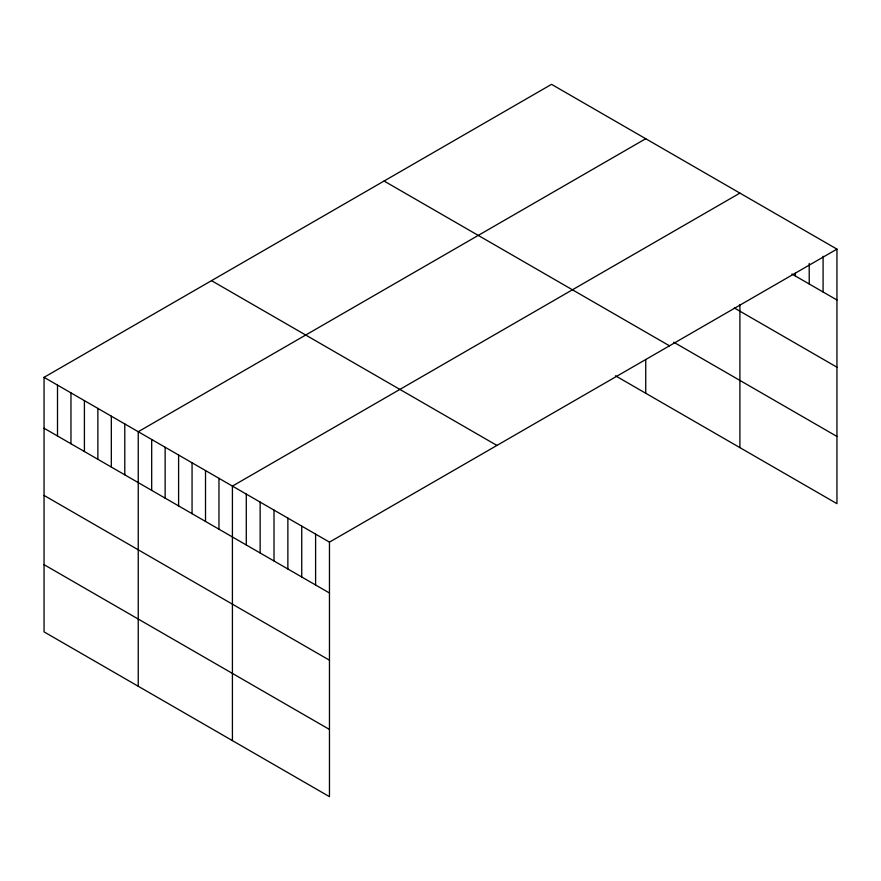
<?xml version="1.0" encoding="UTF-8"?>
<svg xmlns="http://www.w3.org/2000/svg" width="881" height="881" viewBox="0 0 881 881"><rect width="100%" height="100%" fill="white"/><g stroke="black" fill="none" stroke-linecap="round" stroke-linejoin="round"><path stroke-width="1.32" d="M836.95 249.125L329.461 542.123L329.461 796.655L44.05 631.875L44.05 377.343L551.539 84.345L836.95 249.125L836.95 503.657L615.456 375.769M645.729 138.724L138.24 431.723L138.24 686.244M739.908 193.104L232.419 486.103L232.419 740.624M791.898 273.991L836.95 300.003M734.302 307.943L836.95 367.201M673.756 342.224L836.95 436.447M384.072 181.034L669.483 345.815M211.517 280.654L496.928 445.434M44.05 377.343L329.461 542.123M44.05 428.221L329.461 593.001M44.05 495.419L329.461 660.199M44.05 564.666L329.461 729.446M823.085 256.25L823.085 291.996M809.221 263.375L809.221 283.99M795.367 273.242L795.367 275.984M739.908 304.463L739.908 447.625M645.729 359.646L645.729 393.256M315.596 534.117L315.596 584.995M301.731 526.122L301.731 576.989M287.867 518.116L287.867 568.983M274.013 510.11L274.013 560.988M260.148 502.104L260.148 552.982M246.284 494.109L246.284 544.976M218.962 478.328L218.962 529.206M205.515 470.564L205.515 521.431M192.058 462.8L192.058 513.667M178.601 455.025L178.601 505.903M165.143 447.262L165.143 498.128M151.686 439.487L151.686 490.365M124.783 423.959L124.783 474.826M111.325 416.184L111.325 467.062M97.868 408.421L97.868 459.287M84.411 400.646L84.411 451.524M70.965 392.882L70.965 443.749M57.507 385.118L57.507 435.985"/></g></svg>
